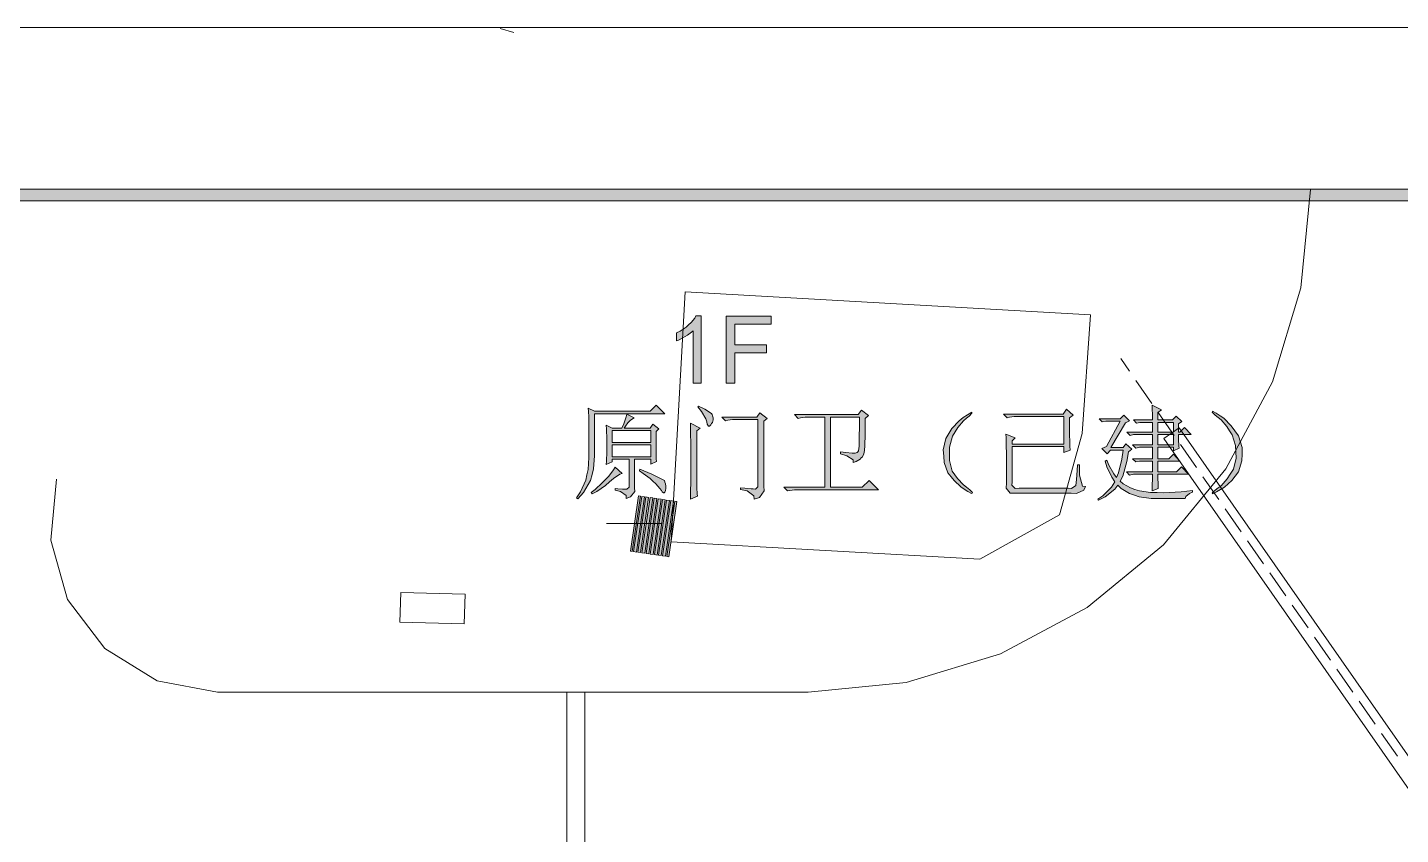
# Model space of a CAD drawing. Header units: millimetres. Extents: x -4415 to 173792, y -78716 to 47289.
# Drawn here: x 32503 to 57099, y 32834 to 47289 of the extents above; entities that cross this region are included whole.
import ezdxf

# ---------------------------------------------------------------- set-up
doc = ezdxf.new("R2010")
doc.units = ezdxf.units.MM

msp = doc.modelspace()

# ---------------------------------------------------------------- hatches: boundary and pattern name
h = msp.add_hatch(color=0)
h.dxf.hatch_style = 2
h.paths.add_polyline_path([(170896, 44393), (170687, 44183), (3191, 44183), (2980, 44393)])
h = msp.add_hatch(color=0)
h.dxf.hatch_style = 2
h.paths.add_polyline_path([(44573, 40917), (44426, 40917), (44426, 41857), (44399, 41831), (44329, 41780), (44286, 41755), (44243, 41730), (44166, 41691), (44132, 41679), (44132, 41821), (44193, 41850), (44301, 41921), (44347, 41962), (44393, 42004), (44459, 42084), (44477, 42123), (44573, 42123)])
h = msp.add_hatch(color=0)
h.dxf.hatch_style = 2
h.paths.add_polyline_path([(45018, 40917), (45018, 42117), (45827, 42117), (45827, 41976), (45176, 41976), (45176, 41604), (45740, 41604), (45740, 41463), (45176, 41463), (45176, 40917)])
h = msp.add_hatch(color=0)
h.dxf.hatch_style = 2
h.paths.add_polyline_path([(42558, 40260), (42558, 40308), (42553, 40414), (42550, 40472), (42660, 40414), (43655, 40414), (43764, 40523), (43918, 40370), (42660, 40370), (42660, 39741), (42663, 39616), (42642, 39385), (42616, 39280), (42590, 39174), (42462, 38958), (42360, 38848), (42338, 38863), (42411, 38972), (42504, 39179), (42525, 39276), (42545, 39373), (42561, 39587), (42558, 39704)])
h = msp.add_hatch(color=0)
h.paths.add_polyline_path([(43032, 39031), (43076, 39027), (43161, 39022), (43201, 39020), (43242, 39018), (43281, 39053), (43281, 39089), (43281, 39557), (42974, 39557), (42974, 39506), (42872, 39463), (42876, 39521), (42879, 39691), (42879, 39803), (42879, 39915), (42876, 40095), (42872, 40165), (42974, 40113), (43149, 40113), (43183, 40191), (43227, 40315), (43237, 40362), (43369, 40297), (43344, 40282), (43297, 40247), (43278, 40227), (43258, 40207), (43216, 40150), (43193, 40113), (43655, 40113), (43705, 40186), (43815, 40099), (43764, 40055), (43764, 39697), (43764, 39656), (43768, 39565), (43772, 39513), (43669, 39469), (43669, 39557), (43377, 39557), (43377, 39045), (43380, 38976), (43307, 38881), (43230, 38855), (43227, 38907), (43128, 38980), (43032, 39001)])
h.paths.add_polyline_path([(42974, 39814), (42974, 39601), (43669, 39601), (43669, 39814)])
h.paths.add_polyline_path([(42974, 40069), (42974, 39858), (43669, 39858), (43669, 40069)])
h = msp.add_hatch(color=0)
h.dxf.hatch_style = 2
h.paths.add_polyline_path([(44524, 40507), (44634, 40452), (44755, 40376), (44766, 40354), (44777, 40332), (44787, 40296), (44787, 40281), (44787, 40259), (44773, 40215), (44758, 40194), (44744, 40171), (44722, 40150), (44714, 40150), (44700, 40150), (44678, 40186), (44670, 40223), (44656, 40278), (44576, 40413), (44510, 40493)])
h = msp.add_hatch(color=0)
h.dxf.hatch_style = 2
h.paths.add_polyline_path([(44941, 40311), (45570, 40311), (45622, 40384), (45754, 40288), (45695, 40238), (45695, 39075), (45702, 38987), (45614, 38870), (45520, 38841), (45515, 38903), (45395, 38990), (45278, 39016), (45278, 39045), (45351, 39039), (45465, 39027), (45505, 39024), (45544, 39020), (45585, 39063), (45585, 39112), (45585, 40267), (45182, 40267), (45135, 40267), (45047, 40256), (45008, 40244)])
h = msp.add_hatch(color=0)
h.dxf.hatch_style = 2
h.paths.add_polyline_path([(47509, 40288), (47509, 40141), (47507, 39932), (47504, 39867), (47502, 39803), (47496, 39710), (47489, 39681), (47484, 39652), (47459, 39600), (47439, 39579), (47419, 39556), (47348, 39516), (47296, 39498), (47296, 39542), (47182, 39618), (47070, 39652), (47070, 39688), (47161, 39677), (47278, 39667), (47304, 39667), (47329, 39667), (47366, 39678), (47377, 39691), (47387, 39704), (47400, 39790), (47402, 39864), (47404, 39937), (47406, 40159), (47406, 40310), (46886, 40310), (46886, 39053), (47457, 39053), (47582, 39177), (47749, 39009), (46295, 39009), (46246, 39009), (46159, 38998), (46119, 38987), (46053, 39053), (46784, 39053), (46784, 40310), (46485, 40310), (46437, 40310), (46349, 40299), (46309, 40288), (46243, 40354), (47384, 40354), (47442, 40434), (47567, 40339)])
h = msp.add_hatch(color=0)
h.dxf.hatch_style = 2
h.paths.add_polyline_path([(49325, 39053), (49382, 39009), (49431, 38957), (49424, 38950), (49416, 38943), (49347, 38977), (49284, 39019), (49223, 39062), (49104, 39173), (49047, 39243), (48991, 39312), (48925, 39495), (48916, 39609), (48906, 39721), (48953, 39925), (49007, 40014), (49062, 40104), (49192, 40246), (49267, 40300), (49341, 40353), (49419, 40397), (49420, 40388), (49422, 40378), (49372, 40329), (49322, 40289), (49270, 40245), (49169, 40125), (49120, 40048), (49071, 39970), (49021, 39773), (49021, 39653), (49021, 39531), (49070, 39344), (49117, 39276), (49164, 39208), (49268, 39097)])
h = msp.add_hatch(color=0)
h.dxf.hatch_style = 2
h.paths.add_polyline_path([(49987, 40362), (51055, 40362), (51114, 40450), (51238, 40347), (51172, 40297), (51172, 40077), (51176, 39788), (51179, 39718), (51070, 39674), (51070, 39784), (50141, 39784), (50141, 39147), (50137, 39089), (50199, 39034), (50265, 39038), (51143, 39038), (51208, 39034), (51282, 39086), (51289, 39141), (51296, 39195), (51307, 39352), (51311, 39455), (51348, 39455), (51348, 39268), (51402, 39074), (51457, 39067), (51424, 39001), (51296, 38943), (51202, 38950), (50185, 38950), (50108, 38946), (50035, 39038), (50038, 39133), (50038, 39510), (50035, 39945), (50031, 40004), (50199, 39937), (50141, 39887), (50141, 39828), (51070, 39828), (51070, 40318), (50229, 40318), (50181, 40318), (50094, 40308), (50053, 40296)])
h = msp.add_hatch(color=0)
h.dxf.hatch_style = 2
h.paths.add_polyline_path([(52225, 39690), (52196, 39514), (52123, 39250), (52079, 39163), (52130, 39115), (52261, 39042), (52342, 39016), (52422, 38990), (52620, 38961), (52737, 38958), (52854, 38954), (53171, 38972), (53373, 38995), (53373, 38965), (53319, 38943), (53252, 38888), (53241, 38855), (53135, 38852), (52898, 38850), (52766, 38852), (52635, 38854), (52417, 38884), (52331, 38914), (52245, 38943), (52097, 39031), (52035, 39089), (51980, 39019), (51808, 38885), (51691, 38820), (51676, 38841), (51768, 38903), (51922, 39057), (51984, 39148), (51925, 39233), (51837, 39420), (51808, 39522), (51837, 39537), (51874, 39449), (51962, 39295), (52013, 39229), (52050, 39309), (52108, 39555), (52130, 39719), (51904, 39719), (51845, 39654), (51750, 39748), (51830, 39785), (52079, 40238), (51823, 40238), (51757, 40223), (51699, 40282), (52079, 40282), (52144, 40347), (52247, 40245), (52174, 40209), (51910, 39763), (52130, 39763), (52181, 39829), (52284, 39734)])
h = msp.add_hatch(color=0)
h.paths.add_polyline_path([(53124, 39996), (53124, 39913), (53129, 39791), (53132, 39755), (53030, 39704), (53030, 39770), (52752, 39770), (52752, 39565), (52949, 39565), (53030, 39645), (53147, 39522), (52752, 39522), (52752, 39331), (53088, 39332), (53176, 39419), (53300, 39288), (52752, 39288), (52752, 39229), (52755, 39101), (52759, 39031), (52649, 38987), (52653, 39072), (52656, 39221), (52656, 39288), (52313, 39288), (52247, 39273), (52188, 39331), (52656, 39331), (52656, 39522), (52422, 39522), (52357, 39507), (52298, 39565), (52656, 39565), (52656, 39770), (52422, 39770), (52357, 39755), (52298, 39814), (52656, 39814), (52656, 39996), (52313, 39996), (52255, 39982), (52196, 40040), (52656, 40040), (52656, 40216), (52430, 40216), (52372, 40201), (52313, 40260), (52656, 40260), (52656, 40337), (52653, 40469), (52649, 40523), (52817, 40443), (52752, 40391), (52752, 40260), (53015, 40260), (53080, 40326), (53183, 40230), (53124, 40187), (53124, 40040), (53147, 40040), (53227, 40121), (53351, 39996)])
h.paths.add_polyline_path([(52752, 39996), (52752, 39814), (53030, 39814), (53030, 39996)])
h.paths.add_polyline_path([(52752, 40216), (52752, 40040), (53030, 40040), (53030, 40216)])
h = msp.add_hatch(color=0)
h.dxf.hatch_style = 2
h.paths.add_polyline_path([(54137, 39250), (54076, 39174), (53944, 39055), (53874, 39013), (53803, 38971), (53729, 38938), (53728, 38946), (53725, 38956), (53778, 39004), (53834, 39045), (53884, 39082), (53993, 39204), (54050, 39290), (54106, 39376), (54156, 39575), (54148, 39689), (54141, 39802), (54084, 39991), (54035, 40066), (53985, 40141), (53884, 40259), (53834, 40303), (53778, 40347), (53725, 40400), (53728, 40410), (53729, 40418), (53798, 40382), (53866, 40335), (53934, 40290), (54068, 40155), (54133, 40065), (54199, 39976), (54263, 39765), (54261, 39645), (54259, 39524), (54198, 39327)])
h = msp.add_hatch(color=0)
h.dxf.hatch_style = 2
h.paths.add_polyline_path([(44378, 38841), (44382, 38903), (44386, 39227), (44386, 39487), (44386, 39749), (44382, 40106), (44378, 40200), (44553, 40113), (44495, 40062), (44495, 39104), (44495, 39042), (44499, 38936), (44503, 38892)])
h = msp.add_hatch(color=0)
h.dxf.hatch_style = 2
h.paths.add_polyline_path([(43032, 39411), (43157, 39302), (43117, 39287), (43003, 39210), (42930, 39148), (42857, 39086), (42701, 38980), (42616, 38936), (42602, 38958), (42671, 39013), (42799, 39130), (42857, 39192), (42915, 39253), (43003, 39364)])
h = msp.add_hatch(color=0)
h.dxf.hatch_style = 2
h.paths.add_polyline_path([(43471, 39375), (43687, 39287), (43913, 39172), (43921, 39144), (43931, 39117), (43939, 39071), (43939, 39053), (43939, 39031), (43934, 38995), (43929, 38980), (43923, 38965), (43910, 38951), (43903, 38951), (43895, 38951), (43874, 38972), (43859, 38995), (43833, 39031), (43757, 39115), (43705, 39162), (43655, 39210), (43534, 39302), (43464, 39346)])
h = msp.add_hatch(color=0)
h.dxf.hatch_style = 2
h.paths.add_polyline_path([(43303, 37909), (43337, 37904), (43482, 38894), (43447, 38899)])
h = msp.add_hatch(color=0)
h.dxf.hatch_style = 2
h.paths.add_polyline_path([(43362, 37901), (43411, 37893), (43556, 38883), (43507, 38891)])
h = msp.add_hatch(color=0)
h.dxf.hatch_style = 2
h.paths.add_polyline_path([(43437, 37890), (43486, 37883), (43630, 38872), (43581, 38880)])
h = msp.add_hatch(color=0)
h.dxf.hatch_style = 2
h.paths.add_polyline_path([(43511, 37879), (43560, 37872), (43704, 38862), (43655, 38869)])
h = msp.add_hatch(color=0)
h.dxf.hatch_style = 2
h.paths.add_polyline_path([(43585, 37869), (43635, 37861), (43778, 38851), (43729, 38858)])
h = msp.add_hatch(color=0)
h.dxf.hatch_style = 2
h.paths.add_polyline_path([(43659, 37858), (43709, 37850), (43853, 38840), (43803, 38847)])
h = msp.add_hatch(color=0)
h.dxf.hatch_style = 2
h.paths.add_polyline_path([(43733, 37847), (43783, 37840), (43928, 38829), (43878, 38836)])
h = msp.add_hatch(color=0)
h.dxf.hatch_style = 2
h.paths.add_polyline_path([(43807, 37836), (43857, 37829), (44002, 38819), (43952, 38825)])
h = msp.add_hatch(color=0)
h.dxf.hatch_style = 2
h.paths.add_polyline_path([(43881, 37825), (43931, 37818), (44076, 38807), (44026, 38814)])
h = msp.add_hatch(color=0)
h.dxf.hatch_style = 2
h.paths.add_polyline_path([(43955, 37814), (43991, 37810), (44136, 38798), (44100, 38804)])

# ---------------------------------------------------------------- linework, layer by layer
at = {"color": 0, "lineweight": 0}
for points in [[(-4415, -78716), (173792, -78716), (173792, 47289), (-4415, 47289)], [(170896, 44393), (170687, 44183), (3191, 44183), (2980, 44393)], [(51544, 42139), (51396, 40014), (50990, 38562), (49562, 37763), (44031, 38078), (44284, 42551)], [(44573, 40917), (44426, 40917), (44426, 41857), (44399, 41831), (44329, 41780), (44286, 41755), (44243, 41730), (44166, 41691), (44132, 41679), (44132, 41821), (44193, 41850), (44301, 41921), (44347, 41962), (44393, 42004), (44459, 42084), (44477, 42123), (44573, 42123)], [(45018, 40917), (45018, 42117), (45827, 42117), (45827, 41976), (45176, 41976), (45176, 41604), (45740, 41604), (45740, 41463), (45176, 41463), (45176, 40917)], [(42558, 40260), (42558, 40308), (42553, 40414), (42550, 40472), (42660, 40414), (43655, 40414), (43764, 40523), (43918, 40370), (42660, 40370), (42660, 39741), (42663, 39616), (42642, 39385), (42616, 39280), (42590, 39174), (42462, 38958), (42360, 38848), (42338, 38863), (42411, 38972), (42504, 39179), (42525, 39276), (42545, 39373), (42561, 39587), (42558, 39704)], [(43032, 39031), (43076, 39027), (43161, 39022), (43201, 39020), (43242, 39018), (43281, 39053), (43281, 39089), (43281, 39557), (42974, 39557), (42974, 39506), (42872, 39463), (42876, 39521), (42879, 39691), (42879, 39803), (42879, 39915), (42876, 40095), (42872, 40165), (42974, 40113), (43149, 40113), (43183, 40191), (43227, 40315), (43237, 40362), (43369, 40297), (43344, 40282), (43297, 40247), (43278, 40227), (43258, 40207), (43216, 40150), (43193, 40113), (43655, 40113), (43705, 40186), (43815, 40099), (43764, 40055), (43764, 39697), (43764, 39656), (43768, 39565), (43772, 39513), (43669, 39469), (43669, 39557), (43377, 39557), (43377, 39045), (43380, 38976), (43307, 38881), (43230, 38855), (43227, 38907), (43128, 38980), (43032, 39001)], [(44524, 40507), (44634, 40452), (44755, 40376), (44766, 40354), (44777, 40332), (44787, 40296), (44787, 40281), (44787, 40259), (44773, 40215), (44758, 40194), (44744, 40171), (44722, 40150), (44714, 40150), (44700, 40150), (44678, 40186), (44670, 40223), (44656, 40278), (44576, 40413), (44510, 40493)], [(44941, 40311), (45570, 40311), (45622, 40384), (45754, 40288), (45695, 40238), (45695, 39075), (45702, 38987), (45614, 38870), (45520, 38841), (45515, 38903), (45395, 38990), (45278, 39016), (45278, 39045), (45351, 39039), (45465, 39027), (45505, 39024), (45544, 39020), (45585, 39063), (45585, 39112), (45585, 40267), (45182, 40267), (45135, 40267), (45047, 40256), (45008, 40244)], [(47509, 40288), (47509, 40141), (47507, 39932), (47504, 39867), (47502, 39803), (47496, 39710), (47489, 39681), (47484, 39652), (47459, 39600), (47439, 39579), (47419, 39556), (47348, 39516), (47296, 39498), (47296, 39542), (47182, 39618), (47070, 39652), (47070, 39688), (47161, 39677), (47278, 39667), (47304, 39667), (47329, 39667), (47366, 39678), (47377, 39691), (47387, 39704), (47400, 39790), (47402, 39864), (47404, 39937), (47406, 40159), (47406, 40310), (46886, 40310), (46886, 39053), (47457, 39053), (47582, 39177), (47749, 39009), (46295, 39009), (46246, 39009), (46159, 38998), (46119, 38987), (46053, 39053), (46784, 39053), (46784, 40310), (46485, 40310), (46437, 40310), (46349, 40299), (46309, 40288), (46243, 40354), (47384, 40354), (47442, 40434), (47567, 40339)], [(49325, 39053), (49382, 39009), (49431, 38957), (49424, 38950), (49416, 38943), (49347, 38977), (49284, 39019), (49223, 39062), (49104, 39173), (49047, 39243), (48991, 39312), (48925, 39495), (48916, 39609), (48906, 39721), (48953, 39925), (49007, 40014), (49062, 40104), (49192, 40246), (49267, 40300), (49341, 40353), (49419, 40397), (49420, 40388), (49422, 40378), (49372, 40329), (49322, 40289), (49270, 40245), (49169, 40125), (49120, 40048), (49071, 39970), (49021, 39773), (49021, 39653), (49021, 39531), (49070, 39344), (49117, 39276), (49164, 39208), (49268, 39097)], [(49987, 40362), (51055, 40362), (51114, 40450), (51238, 40347), (51172, 40297), (51172, 40077), (51176, 39788), (51179, 39718), (51070, 39674), (51070, 39784), (50141, 39784), (50141, 39147), (50137, 39089), (50199, 39034), (50265, 39038), (51143, 39038), (51208, 39034), (51282, 39086), (51289, 39141), (51296, 39195), (51307, 39352), (51311, 39455), (51348, 39455), (51348, 39268), (51402, 39074), (51457, 39067), (51424, 39001), (51296, 38943), (51202, 38950), (50185, 38950), (50108, 38946), (50035, 39038), (50038, 39133), (50038, 39510), (50035, 39945), (50031, 40004), (50199, 39937), (50141, 39887), (50141, 39828), (51070, 39828), (51070, 40318), (50229, 40318), (50181, 40318), (50094, 40308), (50053, 40296)], [(52225, 39690), (52196, 39514), (52123, 39250), (52079, 39163), (52130, 39115), (52261, 39042), (52342, 39016), (52422, 38990), (52620, 38961), (52737, 38958), (52854, 38954), (53171, 38972), (53373, 38995), (53373, 38965), (53319, 38943), (53252, 38888), (53241, 38855), (53135, 38852), (52898, 38850), (52766, 38852), (52635, 38854), (52417, 38884), (52331, 38914), (52245, 38943), (52097, 39031), (52035, 39089), (51980, 39019), (51808, 38885), (51691, 38820), (51676, 38841), (51768, 38903), (51922, 39057), (51984, 39148), (51925, 39233), (51837, 39420), (51808, 39522), (51837, 39537), (51874, 39449), (51962, 39295), (52013, 39229), (52050, 39309), (52108, 39555), (52130, 39719), (51904, 39719), (51845, 39654), (51750, 39748), (51830, 39785), (52079, 40238), (51823, 40238), (51757, 40223), (51699, 40282), (52079, 40282), (52144, 40347), (52247, 40245), (52174, 40209), (51910, 39763), (52130, 39763), (52181, 39829), (52284, 39734)], [(53124, 39996), (53124, 39913), (53129, 39791), (53132, 39755), (53030, 39704), (53030, 39770), (52752, 39770), (52752, 39565), (52949, 39565), (53030, 39645), (53147, 39522), (52752, 39522), (52752, 39331), (53088, 39332), (53176, 39419), (53300, 39288), (52752, 39288), (52752, 39229), (52755, 39101), (52759, 39031), (52649, 38987), (52653, 39072), (52656, 39221), (52656, 39288), (52313, 39288), (52247, 39273), (52188, 39331), (52656, 39331), (52656, 39522), (52422, 39522), (52357, 39507), (52298, 39565), (52656, 39565), (52656, 39770), (52422, 39770), (52357, 39755), (52298, 39814), (52656, 39814), (52656, 39996), (52313, 39996), (52255, 39982), (52196, 40040), (52656, 40040), (52656, 40216), (52430, 40216), (52372, 40201), (52313, 40260), (52656, 40260), (52656, 40337), (52653, 40469), (52649, 40523), (52817, 40443), (52752, 40391), (52752, 40260), (53015, 40260), (53080, 40326), (53183, 40230), (53124, 40187), (53124, 40040), (53147, 40040), (53227, 40121), (53351, 39996)], [(54137, 39250), (54076, 39174), (53944, 39055), (53874, 39013), (53803, 38971), (53729, 38938), (53728, 38946), (53725, 38956), (53778, 39004), (53834, 39045), (53884, 39082), (53993, 39204), (54050, 39290), (54106, 39376), (54156, 39575), (54148, 39689), (54141, 39802), (54084, 39991), (54035, 40066), (53985, 40141), (53884, 40259), (53834, 40303), (53778, 40347), (53725, 40400), (53728, 40410), (53729, 40418), (53798, 40382), (53866, 40335), (53934, 40290), (54068, 40155), (54133, 40065), (54199, 39976), (54263, 39765), (54261, 39645), (54259, 39524), (54198, 39327)], [(44378, 38841), (44382, 38903), (44386, 39227), (44386, 39487), (44386, 39749), (44382, 40106), (44378, 40200), (44553, 40113), (44495, 40062), (44495, 39104), (44495, 39042), (44499, 38936), (44503, 38892)], [(52752, 40216), (52752, 40040), (53030, 40040), (53030, 40216)], [(52859, 39925), (53136, 40120), (66279, 21301), (66002, 21108)], [(42974, 40069), (42974, 39858), (43669, 39858), (43669, 40069)], [(52752, 39996), (52752, 39814), (53030, 39814), (53030, 39996)], [(42974, 39814), (42974, 39601), (43669, 39601), (43669, 39814)], [(43032, 39411), (43157, 39302), (43117, 39287), (43003, 39210), (42930, 39148), (42857, 39086), (42701, 38980), (42616, 38936), (42602, 38958), (42671, 39013), (42799, 39130), (42857, 39192), (42915, 39253), (43003, 39364)], [(43471, 39375), (43687, 39287), (43913, 39172), (43921, 39144), (43931, 39117), (43939, 39071), (43939, 39053), (43939, 39031), (43934, 38995), (43929, 38980), (43923, 38965), (43910, 38951), (43903, 38951), (43895, 38951), (43874, 38972), (43859, 38995), (43833, 39031), (43757, 39115), (43705, 39162), (43655, 39210), (43534, 39302), (43464, 39346)], [(43303, 37909), (43337, 37904), (43482, 38894), (43447, 38899)], [(43362, 37901), (43411, 37893), (43556, 38883), (43507, 38891)], [(43437, 37890), (43486, 37883), (43630, 38872), (43581, 38880)], [(43511, 37879), (43560, 37872), (43704, 38862), (43655, 38869)], [(43585, 37869), (43635, 37861), (43778, 38851), (43729, 38858)], [(43659, 37858), (43709, 37850), (43853, 38840), (43803, 38847)], [(43733, 37847), (43783, 37840), (43928, 38829), (43878, 38836)], [(43807, 37836), (43857, 37829), (44002, 38819), (43952, 38825)], [(43881, 37825), (43931, 37818), (44076, 38807), (44026, 38814)], [(43955, 37814), (43991, 37810), (44136, 38798), (44100, 38804)], [(43875, 38404), (42874, 38404)], [(39189, 37171), (39174, 36638), (40328, 36606), (40343, 37138)], [(39189, 37171), (39174, 36638), (40328, 36606), (40343, 37138)], [(42165, 35383), (42488, 35383), (42488, 25826), (42165, 25826)]]:
    msp.add_lwpolyline(points, close=True, dxfattribs=at)
for points in [[(40972, 47269), (41213, 47200)], [(40972, 47269), (41213, 47200)], [(40972, 47269), (41213, 47200)], [(40972, 47269), (41213, 47200)], [(46488, 35383), (48244, 35557), (49933, 36069), (51488, 36900), (52853, 38020), (53972, 39384), (54803, 40940), (55315, 42628), (55488, 44385)], [(52245, 41130), (52086, 41359)], [(52644, 40556), (52359, 40966)], [(53045, 39981), (52759, 40391)], [(53444, 39407), (53159, 39817)], [(33021, 39201), (32920, 38104), (33223, 37044), (33887, 36166), (34824, 35586), (35907, 35383)], [(53843, 38832), (53558, 39243)], [(54244, 38257), (53958, 38667)], [(54643, 37683), (54358, 38093)], [(55044, 37107), (54758, 37519)], [(55443, 36533), (55157, 36944)], [(55843, 35959), (55558, 36369)], [(56243, 35385), (55957, 35795)], [(46488, 35383), (35907, 35383)], [(56643, 34809), (56358, 35220)], [(57042, 34235), (56757, 34645)]]:
    msp.add_lwpolyline(points, dxfattribs=at)

doc.saveas('drawing.dxf')
